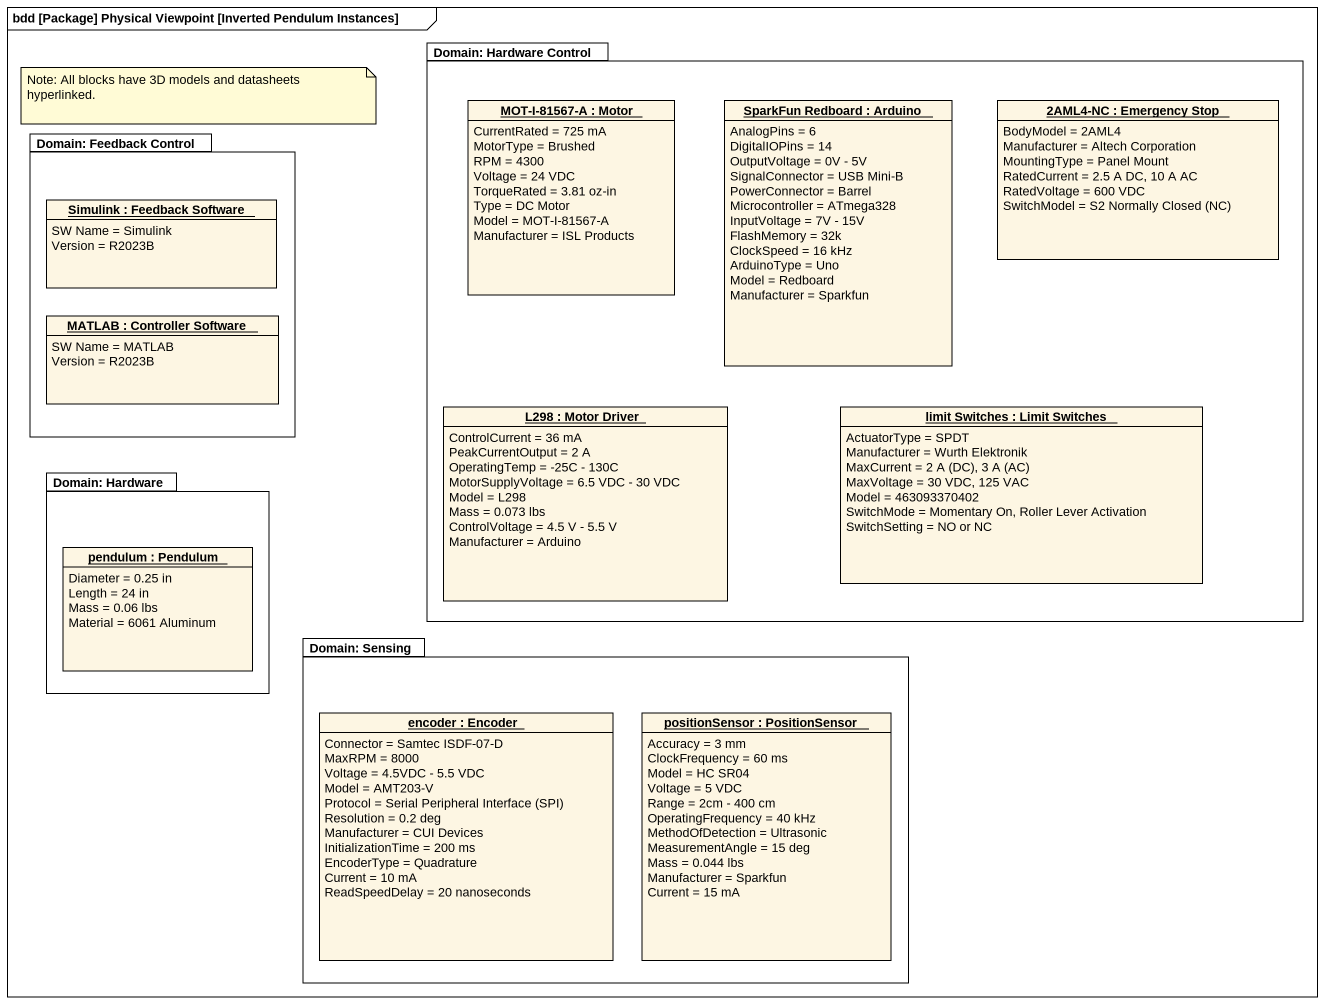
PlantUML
@startuml
mainframe bdd [Package] Physical Viewpoint [Inverted Pendulum Instances]
hide circle
hide empty members
package "Domain: Hardware Control" as Domain_Hardware_Control {
  object "MOT-I-81567-A : Motor" as MOT_I_81567_A {
    CurrentRated = 725 mA
    MotorType = Brushed
    RPM = 4300
    Voltage = 24 VDC
    TorqueRated = 3.81 oz-in
    Type = DC Motor
    Model = MOT-I-81567-A
    Manufacturer = ISL Products
  }
  object "SparkFun Redboard : Arduino" as SparkFun_Redboard {
    AnalogPins = 6
    DigitalIOPins = 14
    OutputVoltage = 0V - 5V
    SignalConnector = USB Mini-B
    PowerConnector = Barrel
    Microcontroller = ATmega328
    InputVoltage = 7V - 15V
    FlashMemory = 32k
    ClockSpeed = 16 kHz
    ArduinoType = Uno
    Model = Redboard
    Manufacturer = Sparkfun
  }
  object "2AML4-NC : Emergency Stop" as o2AML4_NC {
    BodyModel = 2AML4
    Manufacturer = Altech Corporation
    MountingType = Panel Mount
    RatedCurrent = 2.5 A DC, 10 A AC
    RatedVoltage = 600 VDC
    SwitchModel = S2 Normally Closed (NC)
  }
  object "L298 : Motor Driver" as L298 {
    ControlCurrent = 36 mA
    PeakCurrentOutput = 2 A
    OperatingTemp = -25C - 130C
    MotorSupplyVoltage = 6.5 VDC - 30 VDC
    Model = L298
    Mass = 0.073 lbs
    ControlVoltage = 4.5 V - 5.5 V
    Manufacturer = Arduino
  }
  object "limit Switches : Limit Switches" as limit_Switches {
    ActuatorType = SPDT
    Manufacturer = Wurth Elektronik
    MaxCurrent = 2 A (DC), 3 A (AC)
    MaxVoltage = 30 VDC, 125 VAC
    Model = 463093370402
    SwitchMode = Momentary On, Roller Lever Activation
    SwitchSetting = NO or NC
  }
}
package "Domain: Feedback Control" as Domain_Feedback_Control {
  object "Simulink : Feedback Software" as Simulink {
    SW Name = Simulink
    Version = R2023B
  }
  object "MATLAB : Controller Software" as MATLAB {
    SW Name = MATLAB
    Version = R2023B
  }
}
package "Domain: Hardware" as Domain_Hardware {
  object "pendulum : Pendulum" as pendulum {
    Diameter = 0.25 in
    Length = 24 in
    Mass = 0.06 lbs
    Material = 6061 Aluminum
  }
}
package "Domain: Sensing" as Domain_Sensing {
  object "encoder : Encoder" as encoder {
    Connector = Samtec ISDF-07-D
    MaxRPM = 8000
    Voltage = 4.5VDC - 5.5 VDC
    Model = AMT203-V
    Protocol = Serial Peripheral Interface (SPI)
    Resolution = 0.2 deg
    Manufacturer = CUI Devices
    InitializationTime = 200 ms
    EncoderType = Quadrature
    Current = 10 mA
    ReadSpeedDelay = 20 nanoseconds
  }
  object "positionSensor : PositionSensor" as positionSensor {
    Accuracy = 3 mm
    ClockFrequency = 60 ms
    Model = HC SR04
    Voltage = 5 VDC
    Range = 2cm - 400 cm
    OperatingFrequency = 40 kHz
    MethodOfDetection = Ultrasonic
    MeasurementAngle = 15 deg
    Mass = 0.044 lbs
    Manufacturer = Sparkfun
    Current = 15 mA
  }
}
note as N1
  Note: All blocks have 3D models and datasheets hyperlinked.
end note
@enduml
